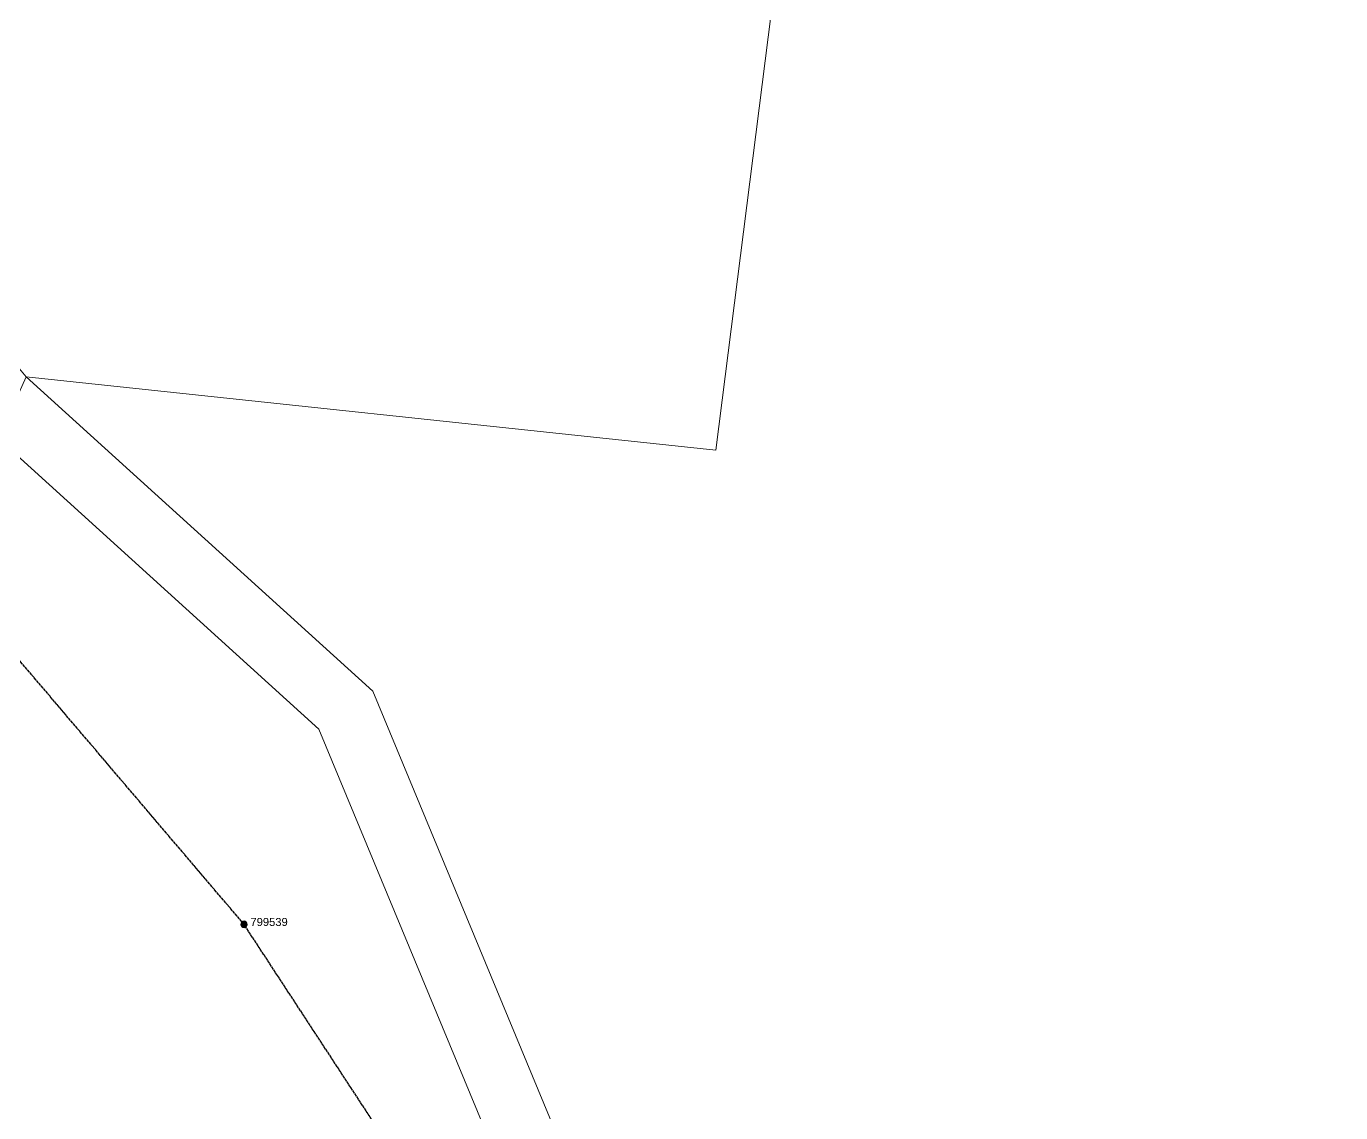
# Model space of a CAD drawing. Header units: metres. Extents: x 240179 to 248264, y 6282606 to 6287315.
# Drawn here: x 243807.7 to 244218.3, y 6285719.4 to 6286058.6 of the extents above; entities that cross this region are included whole.
import ezdxf
from ezdxf.enums import TextEntityAlignment as Align

# ---------------------------------------------------------------- set-up
doc = ezdxf.new("R2010")
doc.units = ezdxf.units.M
doc.linetypes.add('Cable Exist OH', pattern=[1, 1, 0])
doc.layers.get('0').update_dxf_attribs({"color": 6})
doc.layers.add('Cadastre Land Parcels_SP_EXT', color=9, linetype='Continuous', lineweight=5)
doc.layers.add('Cadastre Roads_SP_EXT', color=9, linetype='Continuous', lineweight=5)
doc.layers.add('Mains_HV_EXT', color=7, linetype='Continuous')
doc.layers.add('SupportsOH_SP_TR_HV_LV_SL_EXT', color=7, linetype='Continuous')
doc.styles.add('POLE_LABEL', font='arial.ttf')
doc.styles.get("Standard").update_dxf_attribs({"font": 'arial.ttf'})

# ---------------------------------------------------------------- blocks, each defined once
blk = doc.blocks.new('POLE_EXT')
blk.add_hatch(color=256).paths.add_polyline_path([(-1, 0, 1), (1, 0, 1)])
blk.add_lwpolyline([(-1, 0, 1), (1, 0, 1)], format="xyb", close=True)
for tag, height, flags, p in [('pNumber', 2.5, 8, (-17.84, 2.07)), ('OWNED_BY', 0.2, 9, (1.35, -0.4)), ('SPECIAL_USE', 0.2, 9, (1.35, -0.8)), ('STATE', 0.2, 9, (1.35, -1)), ('cLV', 0.2, 9, (1.35, -1.4)), ('hDepth', 0.2, 9, (1.35, -1.6)), ('hDia', 0.2, 9, (1.35, -1.8)), ('cHV', 0.2, 9, (1.35, -2)), ('cLinedev', 0.2, 9, (1.35, -3.4)), ('pExisting', 0.2, 9, (1.35, -3.8)), ('PARENT', 0.2, 9, (1.35, -0.6)), ('USAGE', 0.2, 9, (1.35, -1.2)), ('LBRACKET', 0.2, 9, (1.35, -2.2)), ('LExisting', 0.2, 9, (1.35, -2.4)), ('LANTNUMBER', 0.2, 9, (1.35, -2.6)), ('LOther', 0.2, 9, (1.35, -2.8)), ('LRemove', 0.2, 9, (1.35, -3)), ('LEGEND', 0.2, 9, (1.35, -3.2)), ('LOCATION', 0.2, 9, (1.35, -3.6)), ('PFNUMBER', 0.2, 9, (1.35, -4)), ('NEWPFNUMBER', 0.2, 9, (1.35, -4.2)), ('pFooting', 0.2, 9, (1.35, -4.4)), ('pNew', 0.2, 9, (1.35, -4.6)), ('pRelocate', 0.2, 9, (1.35, -5)), ('pRemove', 0.2, 9, (1.35, -5.2)), ('pReplace', 0.2, 9, (1.35, -5.4)), ('pStay', 0.2, 9, (1.35, -5.6)), ('pType', 0.2, 9, (1.35, -5.8)), ('cspan', 0.2, 9, (1.35, -6)), ('STREETNAME', 0.2, 9, (1.35, -6.2)), ('SUBURB', 0.2, 9, (1.35, -6.4)), ('OPERATED_BY', 0.2, 9, (1.36, -7.01)), ('NOTES', 0.2, 9, (1.35, -6.6)), ('MAINTAINED_BY', 0.2, 9, (1.36, -6.81))]:
    blk.add_attdef(tag, text='', height=height, dxfattribs=dict(flags=flags)).set_placement(p, align=Align.MIDDLE_LEFT)
at = {"style": 'POLE_LABEL'}
for tag, height, flags, p in [('STRUCTURE_PLANT_NUMBER', 0.2, 9, (1.35, 0.03)), ('ASSET_NUM', 2.5, 8, (2, 2)), ('STREET_CODE', 0.2, 9, (1.35, -0.2))]:
    blk.add_attdef(tag, text='', height=height, dxfattribs=dict(at, flags=flags)).set_placement(p, align=Align.MIDDLE_LEFT)
at = {"flags": 1}
blk.add_attdef('Z', (1.35, -7.33), '', height=0.2, dxfattribs=at)

msp = doc.modelspace()

# ---------------------------------------------------------------- linework, layer by layer
at = {"layer": 'Cadastre Land Parcels_SP_EXT', "linetype": 'Continuous'}
msp.add_lwpolyline([(243723.24, 6286162.37), (243724.43, 6286131.66), (243726.67, 6286075.33), (243766.1, 6286109.37), (243788.73, 6286082.71), (243805.43, 6286063.04), (243774.07, 6286036.14), (243778.72, 6286030.93), (243756.19, 6286010.87), (243772.22, 6285991.63), (243807.74, 6285949.17), (244023.08, 6285926.27), (244104.05, 6286565.45), (244108.27, 6286598.86), (244106.2, 6286594.74), (244059.45, 6286501.88), (243927.21, 6286339.52), (243771.57, 6286204.4), (243723.24, 6286162.37)], close=True, dxfattribs=at)
for points in [[(244797.57, 6283769.17), (244952.33, 6284952.19), (245033.18, 6285569.71), (245061.69, 6285788.02), (245043.77, 6285791.1), (245089.77, 6286166.49), (245123.03, 6286437.32), (244725.3, 6286491.82), (244725.3, 6286491.82), (244104.05, 6286565.45), (244023.08, 6285926.27), (243807.74, 6285949.17), (243915.95, 6285851.05), (244015.68, 6285610.61), (244081.33, 6285525.67), (244101.31, 6285473.48), (244200.56, 6285460.36), (244197.74, 6285440.41), (244437.94, 6285408.5), (244382.65, 6285012.88), (244379.83, 6284992.93), (244314.78, 6284527.67), (244532.75, 6284498.61), (244466.86, 6284005.58)], [(243998.2, 6285600.38), (243899.07, 6285839.16), (243799.06, 6285929.85)]]:
    msp.add_lwpolyline(points, dxfattribs=at)
at = {"layer": 'Cadastre Roads_SP_EXT', "linetype": 'Continuous'}
msp.add_lwpolyline([(244059.23, 6285070.76), (244119.64, 6285245.64), (244133.25, 6285366.44), (244109.13, 6285452.15), (244108.3, 6285455.24), (244101.31, 6285473.48), (244081.33, 6285525.67), (244015.68, 6285610.61), (243915.95, 6285851.05), (243807.74, 6285949.17), (243803.57, 6285939.89), (243799.06, 6285929.85), (243899.07, 6285839.16), (243998.2, 6285600.38), (244063.66, 6285515.65), (244086.74, 6285455.11), (244089.14, 6285448.96), (244112.85, 6285364.78), (244099.91, 6285250.11), (244037.95, 6285070.75), (244040.1, 6285058.24), (244061.69, 6285055.37), (244059.23, 6285070.76)], close=True, dxfattribs=at)
at = {"layer": 'Mains_HV_EXT', "linetype": 'Cable Exist OH'}
msp.add_lwpolyline([(244035.11, 6284612.32), (244035.47, 6284806.13), (244035.87, 6285053.69), (244076.6, 6285336.09), (244092.82, 6285446.6), (243875.75, 6285778.2), (243727.36, 6285952.59), (243649.86, 6285969.6)], dxfattribs=at)

# ---------------------------------------------------------------- block references
at = {"layer": 'SupportsOH_SP_TR_HV_LV_SL_EXT'}
ref = msp.add_blockref('POLE_EXT', (243875.75, 6285778.2), dxfattribs=at)
ref.add_attrib('ASSET_NUM', '799539', dxfattribs={"layer": '0', "height": 2.5, "style": 'POLE_LABEL'}).set_placement((243877.75, 6285778.95), align=Align.MIDDLE_LEFT)

doc.saveas('drawing.dxf')
